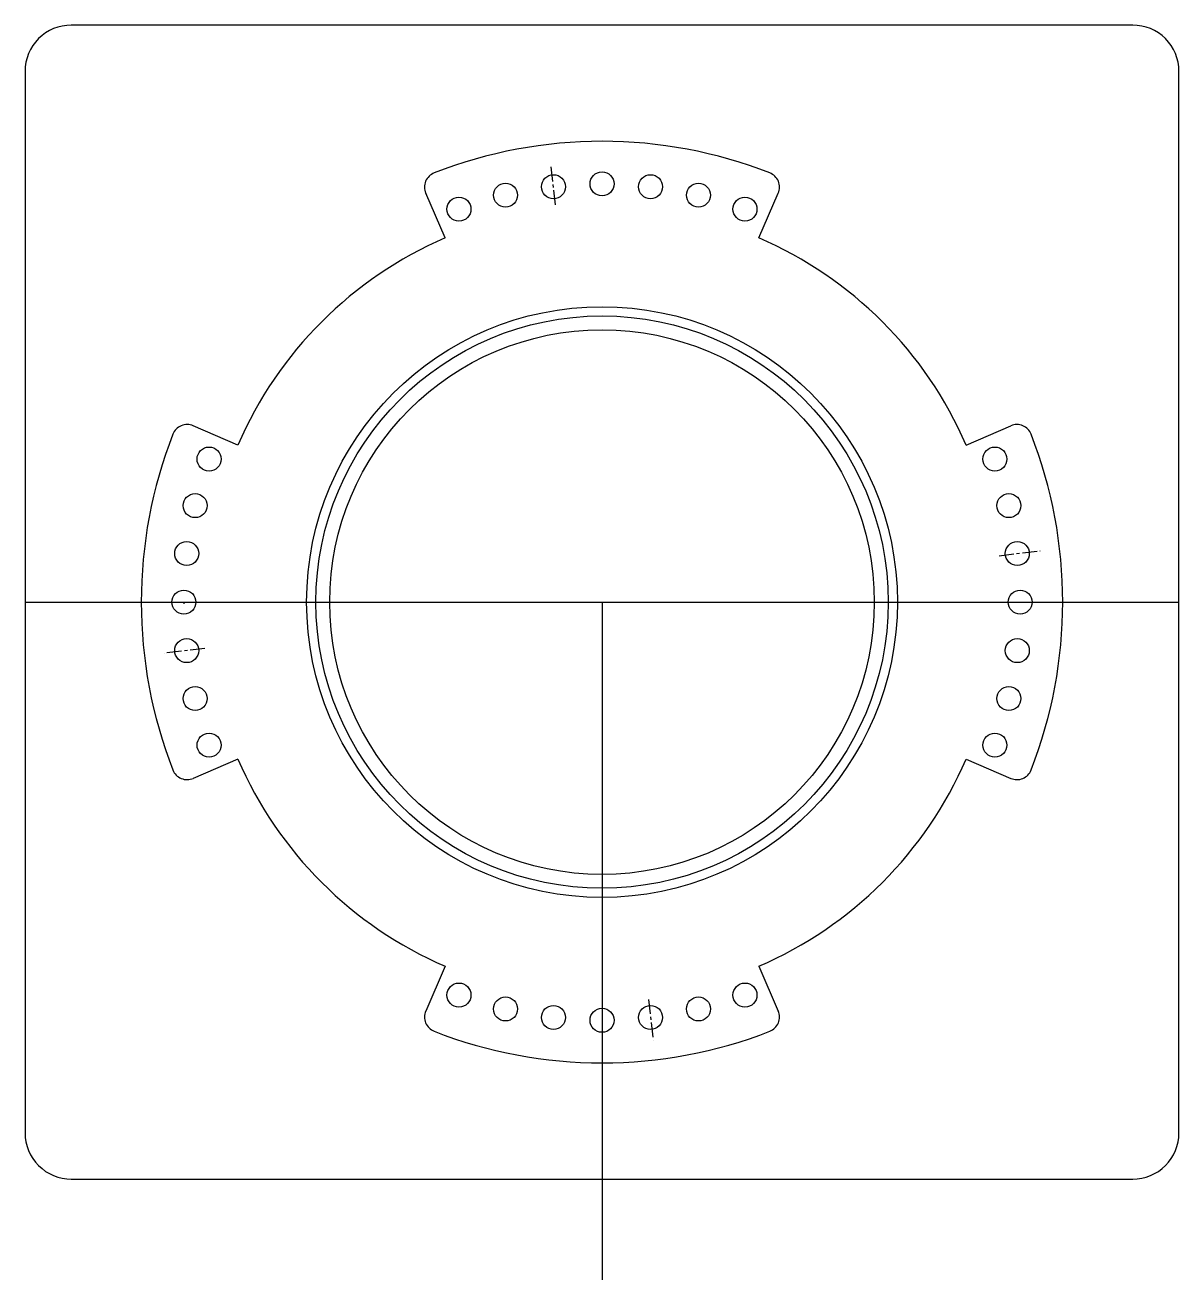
# Model space of a CAD drawing. Header units: millimetres. Extents: x 13251 to 35757, y 11509 to 19980.
# Drawn here: x 33257 to 35757, y 17261 to 19980 of the extents above; entities that cross this region are included whole.
import ezdxf

# ---------------------------------------------------------------- set-up
doc = ezdxf.new("R2010")
doc.units = ezdxf.units.MM
doc.linetypes.add('CENTER', pattern=[50.8, 31.75, -6.35, 6.35, -6.35])

msp = doc.modelspace()

# ---------------------------------------------------------------- linework, layer by layer
at = {"linetype": 'CENTER'}
for p, q in [((34406.3, 19590.4), (34396, 19678.7)), ((35367.5, 18830.3), (35455.9, 18840.7)), ((33646.3, 18629.2), (33557.9, 18618.8)), ((34607.5, 17869.1), (34617.8, 17780.7))]:
    msp.add_line(p, q, dxfattribs=at)
for p, q in [((34166.8, 19518.6), (34124.9, 19615.7)), ((34847, 19518.6), (34888.8, 19615.7)), ((33718.1, 19069.8), (33620.9, 19111.7)), ((35295.7, 19069.8), (35392.8, 19111.7)), ((33256.9, 18729.7), (35756.9, 18729.7)), ((34506.9, 18729.7), (34506.9, 17261.3)), ((33718.1, 18389.7), (33620.9, 18347.8)), ((35295.7, 18389.7), (35392.8, 18347.8)), ((34166.8, 17940.9), (34124.9, 17843.8)), ((34847, 17940.9), (34888.8, 17843.8))]:
    msp.add_line(p, q)
msp.add_lwpolyline([(33356.9, 17479.7), (35656.9, 17479.7, 0.414214), (35756.9, 17579.7), (35756.9, 19879.7, 0.414214), (35656.9, 19979.7), (33356.9, 19979.7, 0.414214), (33256.9, 19879.7), (33256.9, 17579.7, 0.414214)], format="xyb", close=True)
for centre, radius in [((34401.7, 19629.6), 26), ((34506.9, 19635.7), 26), ((34612.1, 19629.6), 26), ((34297.9, 19611.3), 26), ((34715.8, 19611.3), 26), ((34197, 19581.1), 26), ((34816.7, 19581.1), 26), ((34506.9, 18729.7), 640), ((34506.9, 18729.7), 620), ((34506.9, 18729.7), 590), ((33655.5, 19039.6), 26), ((35358.2, 19039.6), 26), ((33625.3, 18938.7), 26), ((35388.5, 18938.7), 26), ((33607, 18834.9), 26), ((35406.7, 18834.9), 26), ((33600.9, 18729.7), 26), ((35412.9, 18729.7), 26), ((33607, 18624.6), 26), ((35406.7, 18624.6), 26), ((33625.3, 18520.8), 26), ((35388.5, 18520.8), 26), ((33655.5, 18419.9), 26), ((35358.2, 18419.9), 26), ((34197, 17878.4), 26), ((34816.7, 17878.4), 26), ((34297.9, 17848.2), 26), ((34715.8, 17848.2), 26), ((34401.7, 17829.9), 26), ((34506.9, 17823.7), 26), ((34612.1, 17829.9), 26)]:
    msp.add_circle(centre, radius)
for centre, radius, start, end in [((34506.9, 18729.7), 998.3, 68.6368, 111.3632), ((34155.2, 19628.7), 33, 111.3632, 203.3222), ((34858.5, 19628.7), 33, 336.6778, 68.6368), ((34506.9, 18729.7), 859, 113.3222, 156.6778), ((34506.9, 18729.7), 859, 23.3222, 66.6778), ((33607.9, 19081.4), 33, 66.6778, 158.6368), ((35405.9, 19081.4), 33, 21.3632, 113.3222), ((34506.9, 18729.7), 998.3, 158.6368, 201.3632), ((34506.9, 18729.7), 998.3, 338.6368, 21.3632), ((34506.9, 18729.7), 859, 203.3222, 246.6778), ((34506.9, 18729.7), 859, 293.3222, 336.6778), ((33607.9, 18378.1), 33, 201.3632, 293.3222), ((35405.9, 18378.1), 33, 246.6778, 338.6368), ((34155.2, 17830.8), 33, 156.6778, 248.6368), ((34858.5, 17830.8), 33, 291.3632, 23.3222), ((34506.9, 18729.7), 998.3, 248.6368, 291.3632)]:
    msp.add_arc(centre, radius, start, end)
msp.add_arc((34506.9, 18729.7), 906, 180, 180.2177, dxfattribs=at)

doc.saveas('drawing.dxf')
